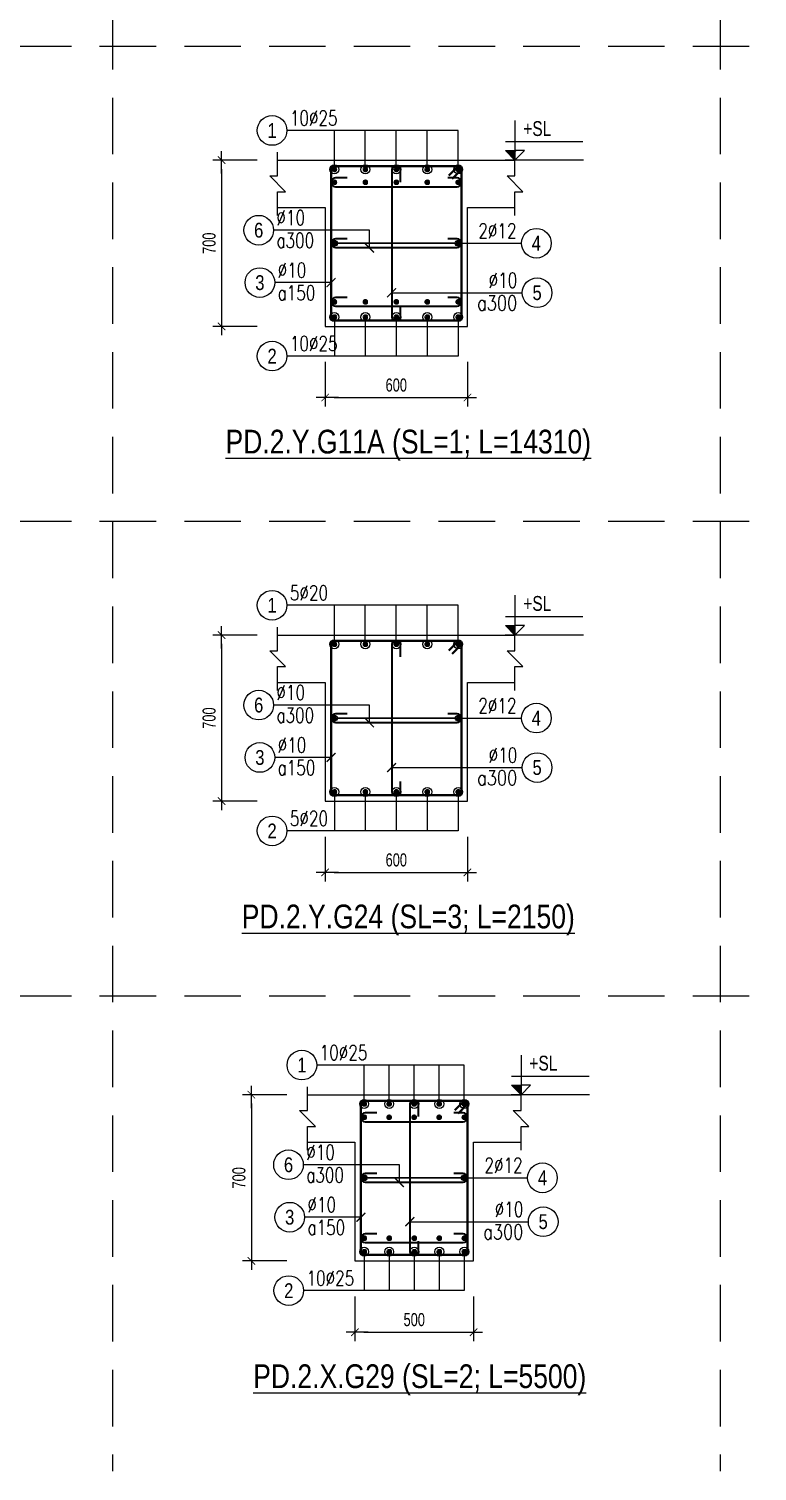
# Model space of a CAD drawing. Header units: millimetres. Extents: x 0 to 264070, y -218202 to 27271.
# Drawn here: x 256033 to 259103, y -179923 to -173849 of the extents above; entities that cross this region are included whole.
import ezdxf
from ezdxf.enums import TextEntityAlignment as Align

# ---------------------------------------------------------------- set-up
doc = ezdxf.new("R2010")
doc.units = ezdxf.units.MM
doc.header["$PDMODE"] = 3
doc.linetypes.add('HIDDEN2', pattern=[4.7625, 3.175, -1.5875])
doc.layers.get('0').update_dxf_attribs({"lineweight": 20})
doc.layers.get('Defpoints').update_dxf_attribs({"color": 151, "lineweight": 9})
for name, color, linetype, lineweight in [('NDC_S_ANNO', 7, 'Continuous', 20), ('NDC_S_CONTINUOUS', 3, 'Continuous', 20), ('NDC_S_DIM', 1, 'Continuous', 15), ('NDC_S_HIDDEN', 8, 'HIDDEN2', 13), ('NDC_S_REBAR', 4, 'Continuous', 35), ('NDC_S_STIRRUP', 4, 'Continuous', 40), ('NDC_S_TEXT SYMBOL', 7, 'Continuous', 20), ('NDC_S_THIN LINE', 8, 'Continuous', 9), ('NDC_S_VN TEXT', 7, 'Continuous', 20)]:
    doc.layers.add(name, color=color, linetype=linetype, lineweight=lineweight)
doc.styles.add('ARIAL', font='arial.ttf', dxfattribs={"width": 0.8})
doc.styles.add('NDC_ANNO', font='', dxfattribs={"width": 0.8})
doc.styles.add('NDC_DIM', font='', dxfattribs={"width": 0.75})
doc.styles.add('NDC_EN TXT', font='romans.shx', dxfattribs={"width": 0.8})
doc.styles.get('NDC_ANNO').set_extended_font_data('Dotum')
doc.styles.get('NDC_DIM').set_extended_font_data('Dotum')
doc.dimstyles.new('NDC_dim_25', dxfattribs={"dimscale": 25, "dimtxt": 2.2, "dimasz": 1.5, "dimexe": 1.5, "dimexo": 2.5, "dimgap": 1, "dimtad": 1, "dimdec": 0, "dimzin": 0, "dimdsep": 46, "dimtxsty": 'NDC_DIM', "dimblk": 'DIMMARK', "dimcen": 0.09, "dimdle": 1.2, "dimclrd": 1, "dimclre": 1, "dimclrt": 3, "dimadec": 0, "dimazin": 0, "dimtfac": 1, "dimtdec": 0, "dimtix": 1, "dimtofl": 0, "dimtmove": 0, "dimatfit": 3, "dimfxl": 6, "dimfxlon": 1, "dimtolj": 1, "dimtzin": 0, "dimarcsym": 0})

# ---------------------------------------------------------------- blocks, each defined once
blk = doc.blocks.new('kata_block_THEP')
at = {"layer": 'NDC_S_REBAR', "color": 0}
for p, q in [((-0.5, 0), (0.5, 0)), ((-0.35, 0.35), (0.35, -0.35)), ((0.35, 0.35), (-0.35, -0.35)), ((0, 0.5), (0, -0.5))]:
    blk.add_line(p, q, dxfattribs=at)
at = {"layer": 'NDC_S_REBAR', "color": 0, "const_width": 0.0833}
blk.add_lwpolyline([(-0.5, 0, 1), (0.5, 0, 1), (-0.5, 0, 1)], format="xyb", dxfattribs=at)
blk = doc.blocks.new('DIMMARK')
at = {"layer": 'NDC_S_DIM', "color": 1}
blk.add_line((-1.5, 0), (1, 0), dxfattribs=at)
at = {"layer": 'NDC_S_DIM', "color": 2, "const_width": 0.1}
blk.add_lwpolyline([(-0.42, -0.42), (0.42, 0.42)], dxfattribs=at)
blk = doc.blocks.new('*D565')
at = {"layer": 'Defpoints', "color": 0, "transparency": 16777216}
for p in [(257351.2, -174401.7), (256845.2, -175101.7), (257351.2, -175101.7)]:
    blk.add_point(p, dxfattribs=at)
at = {"layer": 'NDC_S_DIM', "color": 1, "lineweight": -2, "transparency": 16777216}
for p, q in [((256995.2, -174401.7), (256807.7, -174401.7)), ((256845.2, -174439.2), (256845.2, -175064.2)), ((256995.2, -175101.7), (256807.7, -175101.7))]:
    blk.add_line(p, q, dxfattribs=at)
at = {"layer": 'NDC_S_DIM', "color": 1, "lineweight": -2, "transparency": 16777216, "xscale": 37.5, "yscale": 37.5, "zscale": 37.5}
for p, rotation in [((256845.2, -174401.7), 90), ((256845.2, -175101.7), 270)]:
    blk.add_blockref('DIMMARK', p, dxfattribs=dict(at, rotation=rotation))
at = {"layer": 'NDC_S_DIM', "color": 3, "transparency": 16777216, "insert": (256792.7, -174751.7), "char_height": 55, "attachment_point": 5, "rotation": 90, "style": 'NDC_DIM'}
blk.add_mtext('\\A1;700', dxfattribs=at)
blk = doc.blocks.new('*D566')
at = {"layer": 'Defpoints', "color": 0, "transparency": 16777216}
for p in [(257281.5, -175101.7), (257881.5, -175101.7), (257881.5, -175401.7)]:
    blk.add_point(p, dxfattribs=at)
at = {"layer": 'NDC_S_DIM', "color": 1, "lineweight": -2, "transparency": 16777216}
for p, q in [((257281.5, -175251.7), (257281.5, -175439.2)), ((257881.5, -175251.7), (257881.5, -175439.2)), ((257319, -175401.7), (257844, -175401.7))]:
    blk.add_line(p, q, dxfattribs=at)
at = {"layer": 'NDC_S_DIM', "color": 1, "lineweight": -2, "transparency": 16777216, "xscale": 37.5, "yscale": 37.5, "zscale": 37.5, "rotation": 180}
blk.add_blockref('DIMMARK', (257281.5, -175401.7), dxfattribs=at)
at = {"layer": 'NDC_S_DIM', "color": 1, "lineweight": -2, "transparency": 16777216, "xscale": 37.5, "yscale": 37.5, "zscale": 37.5}
blk.add_blockref('DIMMARK', (257881.5, -175401.7), dxfattribs=at)
at = {"layer": 'NDC_S_DIM', "color": 3, "transparency": 16777216, "insert": (257581.5, -175349.2), "char_height": 55, "attachment_point": 5, "style": 'NDC_DIM'}
blk.add_mtext('\\A1;600', dxfattribs=at)
blk = doc.blocks.new('kata_block_CT')
at = {"layer": 'NDC_S_ANNO'}
blk.add_hatch(color=3, dxfattribs=at).paths.add_polyline_path([(0, 1.6), (-1.61, 1.6), (0, 0)])
at = {"layer": 'NDC_S_ANNO', "ltscale": 50}
h = blk.add_hatch(dxfattribs=at)
h.set_pattern_fill('ANSI31', color=256, scale=1.406, style=0)
h.paths.add_polyline_path([(0, 1.6), (0, 0), (1.61, 1.6)])
for p, q in [((-1.59, 3.14), (11.47, 3.14)), ((11.56, 0), (-1.64, 0))]:
    blk.add_line(p, q, dxfattribs=at)
for points in [[(0, 6.69), (0, 0)], [(0, 0), (-1.61, 1.6), (0, 1.6)], [(0, 0), (1.61, 1.6), (0, 1.6)]]:
    blk.add_lwpolyline(points, dxfattribs=at)
at = {"layer": 'NDC_S_ANNO', "color": 8, "ltscale": 50}
blk.add_lwpolyline([(0, 0), (-1.61, 1.6), (0, 1.6)], dxfattribs=at)
at = {"layer": 'NDC_S_TEXT SYMBOL', "color": 3, "style": 'NDC_ANNO', "width": 0.8}
blk.add_attdef('CT', (1.41, 4.07), '', height=2.5, dxfattribs=at)
blk = doc.blocks.new('kata_block_TD')
at = {"color": 6, "linetype": 'ByBlock', "lineweight": -2, "style": 'ARIAL', "width": 0.8}
blk.add_attdef('SECTDET2', text='', height=5, dxfattribs=at).set_placement((0, 7.97), align=Align.CENTER)
at = {"color": 0, "linetype": 'ByBlock', "lineweight": -2, "style": 'ARIAL', "width": 0.8}
blk.add_attdef('SECTDET1', text='', height=5, dxfattribs=at).set_placement((0, 1.47), align=Align.CENTER)
at = {"color": 3, "lineweight": 25, "style": 'ARIAL', "width": 0.8}
blk.add_attdef('SSCALE', text='', height=2.5, dxfattribs=at).set_placement((0, -4), align=Align.CENTER)
blk = doc.blocks.new('*U241')
blk.add_circle((-2.5, 0), 2.5)
at = {"layer": 'NDC_S_VN TEXT', "color": 3, "style": 'NDC_EN TXT', "width": 0.75}
for tag, p in [('DK1', (0.5, 0.85)), ('KC1', (0.5, -2.97))]:
    blk.add_attdef(tag, p, '', height=2.5, dxfattribs=at)
at = {"layer": 'NDC_S_VN TEXT', "color": 7, "style": 'ARIAL', "width": 0.8}
blk.add_attdef('SH2', text='', height=2.5, dxfattribs=at).set_placement((-2.5, 0), align=Align.MIDDLE)
blk = doc.blocks.new('*U321')
blk.add_circle((2.5, 0), 2.5)
at = {"layer": 'NDC_S_VN TEXT', "color": 3, "style": 'NDC_EN TXT'}
for tag, width, p in [('DK2', 0.75, (-0.85, 0.85)), ('KC2', 0.8, (-0.85, -2.97))]:
    blk.add_attdef(tag, text='', height=2.5, dxfattribs=dict(at, width=width)).set_placement(p, align=Align.RIGHT)
at = {"layer": 'NDC_S_VN TEXT', "color": 7, "style": 'ARIAL', "width": 0.8}
blk.add_attdef('SH3', text='', height=2.5, dxfattribs=at).set_placement((2.5, 0), align=Align.MIDDLE)
blk = doc.blocks.new('*U239')
blk.add_circle((2.5, 0), 2.5)
at = {"layer": 'NDC_S_VN TEXT', "color": 3, "style": 'NDC_EN TXT', "width": 0.75}
blk.add_attdef('DK2', text='', height=2.5, dxfattribs=at).set_placement((-0.85, 0.85), align=Align.RIGHT)
at = {"layer": 'NDC_S_VN TEXT', "color": 7, "style": 'ARIAL', "width": 0.8}
blk.add_attdef('SH3', text='', height=2.5, dxfattribs=at).set_placement((2.5, 0), align=Align.MIDDLE)
blk = doc.blocks.new('*U240')
blk.add_circle((-2.5, 0), 2.5)
at = {"layer": 'NDC_S_VN TEXT', "color": 3, "style": 'NDC_EN TXT', "width": 0.75}
blk.add_attdef('DK1', (0.5, 0.85), '', height=2.5, dxfattribs=at)
at = {"layer": 'NDC_S_VN TEXT', "color": 7, "style": 'ARIAL', "width": 0.8}
blk.add_attdef('SH2', text='', height=2.5, dxfattribs=at).set_placement((-2.5, 0), align=Align.MIDDLE)
blk = doc.blocks.new('*D575')
at = {"layer": 'Defpoints', "color": 0, "transparency": 16777216}
for p in [(257351.2, -176401.7), (256845.2, -177101.7), (257351.2, -177101.7)]:
    blk.add_point(p, dxfattribs=at)
at = {"layer": 'NDC_S_DIM', "color": 1, "lineweight": -2, "transparency": 16777216}
for p, q in [((256995.2, -176401.7), (256807.7, -176401.7)), ((256845.2, -176439.2), (256845.2, -177064.2)), ((256995.2, -177101.7), (256807.7, -177101.7))]:
    blk.add_line(p, q, dxfattribs=at)
at = {"layer": 'NDC_S_DIM', "color": 1, "lineweight": -2, "transparency": 16777216, "xscale": 37.5, "yscale": 37.5, "zscale": 37.5}
for p, rotation in [((256845.2, -176401.7), 90), ((256845.2, -177101.7), 270)]:
    blk.add_blockref('DIMMARK', p, dxfattribs=dict(at, rotation=rotation))
at = {"layer": 'NDC_S_DIM', "color": 3, "transparency": 16777216, "insert": (256792.7, -176751.7), "char_height": 55, "attachment_point": 5, "rotation": 90, "style": 'NDC_DIM'}
blk.add_mtext('\\A1;700', dxfattribs=at)
blk = doc.blocks.new('*D576')
at = {"layer": 'Defpoints', "color": 0, "transparency": 16777216}
for p in [(257281.5, -177101.7), (257881.5, -177101.7), (257881.5, -177401.7)]:
    blk.add_point(p, dxfattribs=at)
at = {"layer": 'NDC_S_DIM', "color": 1, "lineweight": -2, "transparency": 16777216}
for p, q in [((257281.5, -177251.7), (257281.5, -177439.2)), ((257881.5, -177251.7), (257881.5, -177439.2)), ((257319, -177401.7), (257844, -177401.7))]:
    blk.add_line(p, q, dxfattribs=at)
at = {"layer": 'NDC_S_DIM', "color": 1, "lineweight": -2, "transparency": 16777216, "xscale": 37.5, "yscale": 37.5, "zscale": 37.5, "rotation": 180}
blk.add_blockref('DIMMARK', (257281.5, -177401.7), dxfattribs=at)
at = {"layer": 'NDC_S_DIM', "color": 1, "lineweight": -2, "transparency": 16777216, "xscale": 37.5, "yscale": 37.5, "zscale": 37.5}
blk.add_blockref('DIMMARK', (257881.5, -177401.7), dxfattribs=at)
at = {"layer": 'NDC_S_DIM', "color": 3, "transparency": 16777216, "insert": (257581.5, -177349.2), "char_height": 55, "attachment_point": 5, "style": 'NDC_DIM'}
blk.add_mtext('\\A1;600', dxfattribs=at)
blk = doc.blocks.new('*D752')
at = {"layer": 'Defpoints', "color": 0, "transparency": 16777216}
for p in [(257407.2, -179038), (257907.2, -179038), (257907.2, -179338)]:
    blk.add_point(p, dxfattribs=at)
at = {"layer": 'NDC_S_DIM', "color": 1, "lineweight": -2, "transparency": 16777216}
for p, q in [((257407.2, -179188), (257407.2, -179375.5)), ((257907.2, -179188), (257907.2, -179375.5)), ((257444.7, -179338), (257869.7, -179338))]:
    blk.add_line(p, q, dxfattribs=at)
at = {"layer": 'NDC_S_DIM', "color": 1, "lineweight": -2, "transparency": 16777216, "xscale": 37.5, "yscale": 37.5, "zscale": 37.5, "rotation": 180}
blk.add_blockref('DIMMARK', (257407.2, -179338), dxfattribs=at)
at = {"layer": 'NDC_S_DIM', "color": 1, "lineweight": -2, "transparency": 16777216, "xscale": 37.5, "yscale": 37.5, "zscale": 37.5}
blk.add_blockref('DIMMARK', (257907.2, -179338), dxfattribs=at)
at = {"layer": 'NDC_S_DIM', "color": 3, "transparency": 16777216, "insert": (257657.2, -179285.5), "char_height": 55, "attachment_point": 5, "style": 'NDC_DIM'}
blk.add_mtext('\\A1;500', dxfattribs=at)
blk = doc.blocks.new('*D753')
at = {"layer": 'Defpoints', "color": 0, "transparency": 16777216}
for p in [(257476.8, -178338), (256970.8, -179038), (257476.8, -179038)]:
    blk.add_point(p, dxfattribs=at)
at = {"layer": 'NDC_S_DIM', "color": 1, "lineweight": -2, "transparency": 16777216}
for p, q in [((257120.8, -178338), (256933.3, -178338)), ((256970.8, -178375.5), (256970.8, -179000.5)), ((257120.8, -179038), (256933.3, -179038))]:
    blk.add_line(p, q, dxfattribs=at)
at = {"layer": 'NDC_S_DIM', "color": 1, "lineweight": -2, "transparency": 16777216, "xscale": 37.5, "yscale": 37.5, "zscale": 37.5}
for p, rotation in [((256970.8, -178338), 90), ((256970.8, -179038), 270)]:
    blk.add_blockref('DIMMARK', p, dxfattribs=dict(at, rotation=rotation))
at = {"layer": 'NDC_S_DIM', "color": 3, "transparency": 16777216, "insert": (256918.3, -178688), "char_height": 55, "attachment_point": 5, "rotation": 90, "style": 'NDC_DIM'}
blk.add_mtext('\\A1;700', dxfattribs=at)

msp = doc.modelspace()

# ---------------------------------------------------------------- linework, layer by layer
at = {"layer": 'NDC_S_CONTINUOUS'}
for points in [[(257081.5, -174401.7), (257281.5, -174401.7), (257281.5, -174401.7), (257881.5, -174401.7), (257881.5, -174401.7), (258081.5, -174401.7)], [(257081.5, -174601.7), (257281.5, -174601.7), (257281.5, -175101.7), (257881.5, -175101.7), (257881.5, -174601.7), (258081.5, -174601.7)], [(257081.5, -176401.7), (257281.5, -176401.7), (257281.5, -176401.7), (257881.5, -176401.7), (257881.5, -176401.7), (258081.5, -176401.7)], [(257081.5, -176601.7), (257281.5, -176601.7), (257281.5, -177101.7), (257881.5, -177101.7), (257881.5, -176601.7), (258081.5, -176601.7)], [(257207.2, -178338), (257407.2, -178338), (257407.2, -178338), (257907.2, -178338), (257907.2, -178338), (258107.2, -178338)], [(257207.2, -178538), (257407.2, -178538), (257407.2, -179038), (257907.2, -179038), (257907.2, -178538), (258107.2, -178538)]]:
    msp.add_lwpolyline(points, dxfattribs=at)
at = {"layer": 'NDC_S_HIDDEN', "ltscale": 75}
for p, q in [((256385.4, -165923.4), (256385.4, -179923.4)), ((258946.9, -165923.4), (258946.9, -179923.4)), ((264070, -173923.4), (246139.4, -173923.4)), ((264070, -175923.4), (251262.4, -175923.4)), ((264070, -177923.4), (248700.9, -177923.4))]:
    msp.add_line(p, q, dxfattribs=at)
at = {"layer": 'NDC_S_REBAR'}
for points in [[(257599.9, -174494), (257599.9, -174445.1, 1), (257563.1, -174445.1), (257563.1, -175058.3, 1), (257599.9, -175058.3), (257599.9, -175019, -0.414214)], [(257373.9, -174476.7), (257325, -174476.7, 1), (257325, -174513.6), (257838.1, -174513.6, 1), (257838.1, -174476.7), (257798.9, -174476.7, -0.414214)], [(257373.9, -174733.3), (257325, -174733.3, 1), (257325, -174770.1), (257838.1, -174770.1, 1), (257838.1, -174733.3), (257798.9, -174733.3, -0.414214)], [(257373.9, -174980.3), (257325, -174980.3, 1), (257325, -175017.1), (257838.1, -175017.1, 1), (257838.1, -174980.3), (257798.9, -174980.3, -0.414214)], [(257599.9, -176494), (257599.9, -176445.1, 1), (257563.1, -176445.1), (257563.1, -177058.3, 1), (257599.9, -177058.3), (257599.9, -177019, -0.414214)], [(257373.9, -176733.3), (257325, -176733.3, 1), (257325, -176770.1), (257838.1, -176770.1, 1), (257838.1, -176733.3), (257798.9, -176733.3, -0.414214)], [(257675.6, -178430.3), (257675.6, -178381.4, 1), (257638.7, -178381.4), (257638.7, -178994.6, 1), (257675.6, -178994.6), (257675.6, -178955.3, -0.414214)], [(257499.5, -178414.6), (257450.6, -178414.6, 1), (257450.6, -178451.5), (257863.7, -178451.5, 1), (257863.7, -178414.6), (257824.5, -178414.6, -0.414214)], [(257499.5, -178669.6), (257450.6, -178669.6, 1), (257450.6, -178706.4), (257863.7, -178706.4, 1), (257863.7, -178669.6), (257824.5, -178669.6, -0.414214)], [(257499.5, -178924.1), (257450.6, -178924.1, 1), (257450.6, -178960.9), (257863.7, -178960.9, 1), (257863.7, -178924.1), (257824.5, -178924.1, -0.414214)]]:
    msp.add_lwpolyline(points, format="xyb", dxfattribs=at)
at = {"layer": 'NDC_S_STIRRUP'}
for points in [[(257802.5, -174466.7), (257842.5, -174426.7, -0.414214), (257856.5, -174440.7), (257856.5, -175062.7, -0.414214), (257842.5, -175076.7), (257320.5, -175076.7, -0.414214), (257306.5, -175062.7), (257306.5, -174440.7, -0.414214), (257320.5, -174426.7), (257842.5, -174426.7, -0.414214), (257856.5, -174440.7), (257816.5, -174480.7)], [(257802.5, -176466.7), (257842.5, -176426.7, -0.414214), (257856.5, -176440.7), (257856.5, -177062.7, -0.414214), (257842.5, -177076.7), (257320.5, -177076.7, -0.414214), (257306.5, -177062.7), (257306.5, -176440.7, -0.414214), (257320.5, -176426.7), (257842.5, -176426.7, -0.414214), (257856.5, -176440.7), (257816.5, -176480.7)], [(257828.2, -178403), (257868.2, -178363, -0.414214), (257882.2, -178377), (257882.2, -178999, -0.414214), (257868.2, -179013), (257446.2, -179013, -0.414214), (257432.2, -178999), (257432.2, -178377, -0.414214), (257446.2, -178363), (257868.2, -178363, -0.414214), (257882.2, -178377), (257842.2, -178417)]]:
    msp.add_lwpolyline(points, format="xyb", dxfattribs=at)
at = {"layer": 'NDC_S_THIN LINE'}
for points in [[(257081.5, -174635), (257081.5, -174535), (257114.9, -174535), (257048.2, -174468.4), (257081.5, -174468.4), (257081.5, -174368.4)], [(258081.5, -174635), (258081.5, -174535), (258114.9, -174535), (258048.2, -174468.4), (258081.5, -174468.4), (258081.5, -174368.4)], [(257081.5, -176635), (257081.5, -176535), (257114.9, -176535), (257048.2, -176468.4), (257081.5, -176468.4), (257081.5, -176368.4)], [(258081.5, -176635), (258081.5, -176535), (258114.9, -176535), (258048.2, -176468.4), (258081.5, -176468.4), (258081.5, -176368.4)], [(257207.2, -178571.3), (257207.2, -178471.3), (257240.5, -178471.3), (257173.8, -178404.7), (257207.2, -178404.7), (257207.2, -178304.7)], [(258107.2, -178571.3), (258107.2, -178471.3), (258140.5, -178471.3), (258073.8, -178404.7), (258107.2, -178404.7), (258107.2, -178304.7)]]:
    msp.add_lwpolyline(points, dxfattribs=at)

# ---------------------------------------------------------------- block references
at = {"layer": 'NDC_S_REBAR', "color": 3, "xscale": 22, "yscale": 22, "zscale": 22}
for p in [(257320.5, -174440.7), (257320.5, -174751.7), (257320.5, -175062.7), (257320.5, -176440.7), (257320.5, -176751.7), (257320.5, -177062.7)]:
    msp.add_blockref('kata_block_THEP', p, dxfattribs=at)
at = {"layer": 'NDC_S_REBAR', "xscale": 22, "yscale": 22, "zscale": 22}
for p in [(257451, -174440.7), (257581.5, -174440.7), (257712, -174440.7), (257842.5, -174440.7), (257320.5, -174495.1), (257451, -174495.1), (257581.5, -174495.1), (257712, -174495.1), (257842.5, -174495.1), (257842.5, -174751.7), (257320.5, -174998.7), (257451, -174998.7), (257581.5, -174998.7), (257712, -174998.7), (257842.5, -174998.7), (257451, -175062.7), (257581.5, -175062.7), (257712, -175062.7), (257842.5, -175062.7), (257451, -176440.7), (257581.5, -176440.7), (257712, -176440.7), (257842.5, -176440.7), (257842.5, -176751.7), (257451, -177062.7), (257581.5, -177062.7), (257712, -177062.7), (257842.5, -177062.7), (257446.2, -178377), (257868.2, -178377), (257446.2, -178433), (257868.2, -178433), (257446.2, -178688), (257868.2, -178688), (257446.2, -178942.5), (257551.7, -178942.5), (257657.2, -178942.5), (257762.7, -178942.5), (257868.2, -178942.5), (257446.2, -178999), (257551.7, -178999), (257657.2, -178999), (257762.7, -178999), (257868.2, -178999)]:
    msp.add_blockref('kata_block_THEP', p, dxfattribs=at)
at = {"layer": 'NDC_S_REBAR', "xscale": -22, "yscale": 22, "zscale": 22, "rotation": 180}
for p in [(257551.7, -178377), (257657.2, -178377), (257762.7, -178377), (257551.7, -178433), (257657.2, -178433), (257762.7, -178433)]:
    msp.add_blockref('kata_block_THEP', p, dxfattribs=at)
at = {"layer": 'NDC_S_THIN LINE', "xscale": 25, "yscale": 25, "zscale": 25}
for name, p, values in [('*U240', (257120.5, -174276.7), {'SH2': '1', 'DK1': '10%%c25'}), ('*U241', (257064, -174696.7), {'SH2': '6', 'DK1': '%%c10', 'KC1': 'a300'}), ('*U239', (258109.4, -174751.7), {'SH3': '4', 'DK2': '2%%c12'}), ('*U241', (257069, -174917.5), {'SH2': '3', 'DK1': '%%c10', 'KC1': 'a150'}), ('*U321', (258112.6, -174960.2), {'SH3': '5', 'DK2': '%%c10', 'KC2': 'a300'}), ('*U240', (257120.5, -175226.7), {'SH2': '2', 'DK1': '10%%c25'}), ('*U240', (257120.5, -176276.7), {'SH2': '1', 'DK1': '5%%c20'}), ('*U241', (257064, -176696.7), {'SH2': '6', 'DK1': '%%c10', 'KC1': 'a300'}), ('*U239', (258109.4, -176751.7), {'SH3': '4', 'DK2': '2%%c12'}), ('*U241', (257069, -176917.5), {'SH2': '3', 'DK1': '%%c10', 'KC1': 'a150'}), ('*U321', (258112.6, -176960.2), {'SH3': '5', 'DK2': '%%c10', 'KC2': 'a300'}), ('*U240', (257120.5, -177226.7), {'SH2': '2', 'DK1': '5%%c20'}), ('*U240', (257246.2, -178213), {'SH2': '1', 'DK1': '10%%c25'}), ('*U241', (257189.7, -178633), {'SH2': '6', 'DK1': '%%c10', 'KC1': 'a300'}), ('*U239', (258135.1, -178688), {'SH3': '4', 'DK2': '2%%c12'}), ('*U241', (257194.7, -178853.8), {'SH2': '3', 'DK1': '%%c10', 'KC1': 'a150'}), ('*U321', (258138.2, -178872.9), {'SH3': '5', 'DK2': '%%c10', 'KC2': 'a300'}), ('*U240', (257190.7, -179163), {'SH2': '2', 'DK1': '10%%c25'})]:
    msp.add_blockref(name, p, dxfattribs=at).add_auto_attribs(values)
at = {"layer": 'NDC_S_VN TEXT', "xscale": 25, "yscale": 25, "zscale": 25}
for p in [(258081.5, -174401.7), (258081.5, -176401.7), (258107.2, -178338)]:
    msp.add_blockref('kata_block_CT', p, dxfattribs=at).add_auto_attribs({'CT': '+SL'})
at = {"layer": 'NDC_S_VN TEXT'}
ref = msp.add_blockref('kata_block_TD', (257632.1, -175666.6), dxfattribs=dict(at, xscale=20, yscale=20, zscale=20))
ref.add_attrib('SECTDET1', '%%uPD.2.Y.G11A (SL=1; L=14310)', dxfattribs={"layer": '0', "color": 0, "linetype": 'ByBlock', "lineweight": -2, "height": 100, "style": 'ARIAL', "width": 0.8}).set_placement((257632.1, -175637.2), align=Align.CENTER)
ref = msp.add_blockref('kata_block_TD', (257632.1, -177666.6), dxfattribs=dict(at, xscale=20, yscale=20, zscale=20))
ref.add_attrib('SECTDET1', '%%uPD.2.Y.G24 (SL=3; L=2150)', dxfattribs={"layer": '0', "color": 0, "linetype": 'ByBlock', "lineweight": -2, "height": 100, "style": 'ARIAL', "width": 0.8}).set_placement((257632.1, -177637.2), align=Align.CENTER)
ref = msp.add_blockref('kata_block_TD', (257680.4, -179602.9), dxfattribs=dict(at, xscale=20, yscale=20, zscale=20))
ref.add_attrib('SECTDET1', '%%uPD.2.X.G29 (SL=2; L=5500)', dxfattribs={"layer": '0', "color": 0, "linetype": 'ByBlock', "lineweight": -2, "height": 100, "style": 'ARIAL', "width": 0.8}).set_placement((257680.4, -179573.5), align=Align.CENTER)

# ---------------------------------------------------------------- dimensions: what is measured, and where the dimension line sits
at = {"layer": 'NDC_S_DIM'}
for base, p1, p2, picture, middle in [((256845.2, -175101.7), (257351.2, -174401.7), (257351.2, -175101.7), '*D565', (256792.7, -174751.7)), ((256845.2, -177101.7), (257351.2, -176401.7), (257351.2, -177101.7), '*D575', (256792.7, -176751.7)), ((256970.8, -179038), (257476.8, -178338), (257476.8, -179038), '*D753', (256918.3, -178688))]:
    dim = msp.add_linear_dim(base=base, p1=p1, p2=p2, angle=270, dimstyle='NDC_dim_25', dxfattribs=at)
    dim.commit()
    dim.dimension.update_dxf_attribs({"geometry": picture, "text_midpoint": middle})
for base, p1, p2, picture, middle in [((257881.5, -175401.7), (257281.5, -175101.7), (257881.5, -175101.7), '*D566', (257581.5, -175349.2)), ((257881.5, -177401.7), (257281.5, -177101.7), (257881.5, -177101.7), '*D576', (257581.5, -177349.2)), ((257907.2, -179338), (257407.2, -179038), (257907.2, -179038), '*D752', (257657.2, -179285.5))]:
    dim = msp.add_linear_dim(base=base, p1=p1, p2=p2, dimstyle='NDC_dim_25', dxfattribs=at)
    dim.commit()
    dim.dimension.update_dxf_attribs({"geometry": picture, "text_midpoint": middle})

# ---------------------------------------------------------------- leaders
at = {"layer": 'NDC_S_THIN LINE'}
for points, override in [([(257842.5, -174440.7), (257842.5, -174276.7), (257120.5, -174276.7)], {"dimldrblk": 'DotBlank'}), ([(257712, -174440.7), (257712, -174276.7), (257120.5, -174276.7)], {"dimldrblk": 'DotBlank'}), ([(257581.5, -174440.7), (257581.5, -174276.7), (257120.5, -174276.7)], {"dimldrblk": 'DotBlank'}), ([(257451, -174440.7), (257451, -174276.7), (257120.5, -174276.7)], {"dimldrblk": 'DotBlank'}), ([(257320.5, -174440.7), (257320.5, -174276.7), (257120.5, -174276.7)], {"dimldrblk": 'DotBlank'}), ([(257468.9, -174771.7), (257468.9, -174696.7), (257064, -174696.7)], {"dimldrblk": 'ArchTick'}), ([(257320.5, -174751.7), (257848.5, -174751.7)], {"dimasz": 1, "dimldrblk": 'DotBlank'}), ([(257842.5, -174751.7), (257320.5, -174751.7)], {"dimasz": 1, "dimldrblk": 'DotBlank'}), ([(257842.5, -174751.7), (258109.4, -174751.7)], {"dimldrblk": 'DotSmall'}), ([(257306.5, -174917.5), (257069, -174917.5)], {"dimldrblk": 'ArchTick'}), ([(257561.5, -174960.2), (258112.6, -174960.2)], {"dimldrblk": 'ArchTick'}), ([(257842.5, -175062.7), (257842.5, -175226.7), (257120.5, -175226.7)], {"dimldrblk": 'DotBlank'}), ([(257712, -175062.7), (257712, -175226.7), (257120.5, -175226.7)], {"dimldrblk": 'DotBlank'}), ([(257581.5, -175062.7), (257581.5, -175226.7), (257120.5, -175226.7)], {"dimldrblk": 'DotBlank'}), ([(257451, -175062.7), (257451, -175226.7), (257120.5, -175226.7)], {"dimldrblk": 'DotBlank'}), ([(257320.5, -175062.7), (257320.5, -175226.7), (257120.5, -175226.7)], {"dimldrblk": 'DotBlank'}), ([(257842.5, -176440.7), (257842.5, -176276.7), (257120.5, -176276.7)], {"dimldrblk": 'DotBlank'}), ([(257712, -176440.7), (257712, -176276.7), (257120.5, -176276.7)], {"dimldrblk": 'DotBlank'}), ([(257581.5, -176440.7), (257581.5, -176276.7), (257120.5, -176276.7)], {"dimldrblk": 'DotBlank'}), ([(257451, -176440.7), (257451, -176276.7), (257120.5, -176276.7)], {"dimldrblk": 'DotBlank'}), ([(257320.5, -176440.7), (257320.5, -176276.7), (257120.5, -176276.7)], {"dimldrblk": 'DotBlank'}), ([(257468.9, -176771.7), (257468.9, -176696.7), (257064, -176696.7)], {"dimldrblk": 'ArchTick'}), ([(257320.5, -176751.7), (257848.5, -176751.7)], {"dimasz": 1, "dimldrblk": 'DotBlank'}), ([(257842.5, -176751.7), (257320.5, -176751.7)], {"dimasz": 1, "dimldrblk": 'DotBlank'}), ([(257842.5, -176751.7), (258109.4, -176751.7)], {"dimldrblk": 'DotSmall'}), ([(257306.5, -176917.5), (257069, -176917.5)], {"dimldrblk": 'ArchTick'}), ([(257561.5, -176960.2), (258112.6, -176960.2)], {"dimldrblk": 'ArchTick'}), ([(257842.5, -177062.7), (257842.5, -177226.7), (257120.5, -177226.7)], {"dimldrblk": 'DotBlank'}), ([(257712, -177062.7), (257712, -177226.7), (257120.5, -177226.7)], {"dimldrblk": 'DotBlank'}), ([(257581.5, -177062.7), (257581.5, -177226.7), (257120.5, -177226.7)], {"dimldrblk": 'DotBlank'}), ([(257451, -177062.7), (257451, -177226.7), (257120.5, -177226.7)], {"dimldrblk": 'DotBlank'}), ([(257320.5, -177062.7), (257320.5, -177226.7), (257120.5, -177226.7)], {"dimldrblk": 'DotBlank'}), ([(257446.2, -178377), (257446.2, -178213), (257246.2, -178213)], {"dimldrblk": 'DotBlank'}), ([(257551.7, -178377), (257551.7, -178213), (257246.2, -178213)], {"dimldrblk": 'DotBlank'}), ([(257657.2, -178377), (257657.2, -178213), (257246.2, -178213)], {"dimldrblk": 'DotBlank'}), ([(257762.7, -178377), (257762.7, -178213), (257246.2, -178213)], {"dimldrblk": 'DotBlank'}), ([(257868.2, -178377), (257868.2, -178213), (257246.2, -178213)], {"dimldrblk": 'DotBlank'}), ([(257594.5, -178708), (257594.5, -178633), (257189.7, -178633)], {"dimldrblk": 'ArchTick'}), ([(257446.2, -178688), (257874.2, -178688)], {"dimasz": 1, "dimldrblk": 'DotBlank'}), ([(257868.2, -178688), (257446.2, -178688)], {"dimasz": 1, "dimldrblk": 'DotBlank'}), ([(257868.2, -178688), (258135.1, -178688)], {"dimldrblk": 'DotSmall'}), ([(257432.2, -178853.8), (257194.7, -178853.8)], {"dimldrblk": 'ArchTick'}), ([(257638.7, -178872.9), (258138.2, -178872.9)], {"dimldrblk": 'ArchTick'}), ([(257446.2, -178999), (257446.2, -179163), (257190.7, -179163)], {"dimldrblk": 'DotBlank'}), ([(257551.7, -178999), (257551.7, -179163), (257190.7, -179163)], {"dimldrblk": 'DotBlank'}), ([(257657.2, -178999), (257657.2, -179163), (257190.7, -179163)], {"dimldrblk": 'DotBlank'}), ([(257762.7, -178999), (257762.7, -179163), (257190.7, -179163)], {"dimldrblk": 'DotBlank'}), ([(257868.2, -178999), (257868.2, -179163), (257190.7, -179163)], {"dimldrblk": 'DotBlank'})]:
    msp.add_leader(points, dimstyle='NDC_dim_25', override=override, dxfattribs=at)

doc.saveas('drawing.dxf')
